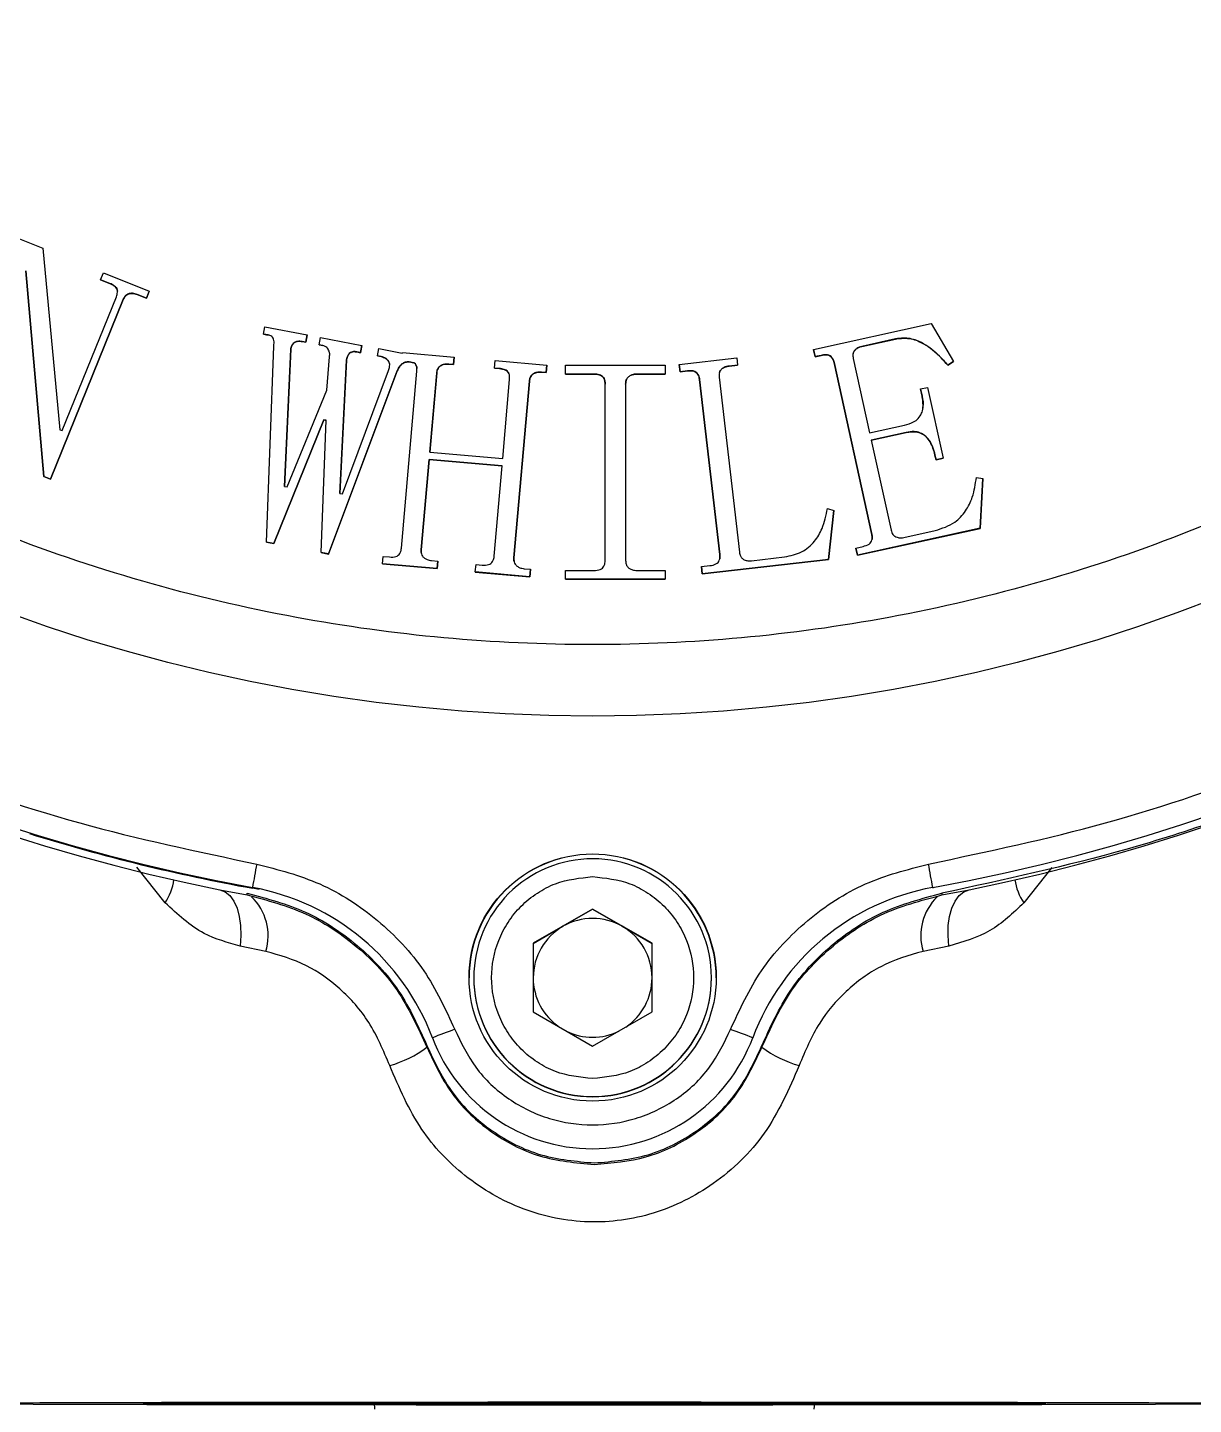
# Model space of a CAD drawing. Header units: millimetres. Extents: x 2371 to 4515, y 843 to 2359.
# Drawn here: x 3855.2 to 3904.3, y 1965 to 2023 of the extents above; entities that cross this region are included whole.
import ezdxf

# ---------------------------------------------------------------- set-up
doc = ezdxf.new("R2010")
doc.units = ezdxf.units.MM

msp = doc.modelspace()

# ---------------------------------------------------------------- linework, layer by layer
at = {"color": 7, "linetype": 'Continuous', "lineweight": 25}
for p, q in [((3854.454, 2014.242), (3855.85, 2013.678)), ((3855.85, 2013.678), (3856.575, 2006.046)), ((3855.893, 2004.081), (3855.132, 2012.734)), ((3855.132, 2012.732), (3855.893, 2004.079)), ((3858.285, 2012.356), (3858.403, 2012.645)), ((3858.403, 2012.645), (3860.329, 2011.867)), ((3858.671, 2012.202), (3858.285, 2012.356)), ((3858.285, 2012.356), (3858.285, 2012.354)), ((3858.285, 2012.354), (3858.671, 2012.2)), ((3858.671, 2012.202), (3858.671, 2012.2)), ((3860.329, 2011.867), (3860.212, 2011.578)), ((3860.212, 2011.576), (3860.329, 2011.865)), ((3860.329, 2011.867), (3860.329, 2011.865)), ((3859.237, 2011.524), (3856.182, 2003.963)), ((3856.182, 2003.961), (3859.237, 2011.522)), ((3856.671, 2006.007), (3858.948, 2011.642)), ((3859.237, 2011.524), (3859.237, 2011.522)), ((3860.212, 2011.578), (3859.826, 2011.734)), ((3859.826, 2011.734), (3859.826, 2011.732)), ((3859.826, 2011.732), (3860.212, 2011.576)), ((3860.212, 2011.578), (3860.212, 2011.576)), ((3865.136, 2010.068), (3865.196, 2010.374)), ((3865.196, 2010.374), (3866.983, 2010.034)), ((3888.282, 2009.422), (3893.238, 2010.512)), ((3893.238, 2010.512), (3894.171, 2008.913)), ((3865.34, 2010.03), (3865.136, 2010.068)), ((3865.136, 2010.068), (3865.136, 2010.066)), ((3865.136, 2010.066), (3865.34, 2010.028)), ((3865.265, 2001.313), (3865.569, 2009.562)), ((3865.34, 2010.03), (3865.34, 2010.028)), ((3866.923, 2009.727), (3866.769, 2009.756)), ((3866.769, 2009.756), (3866.769, 2009.754)), ((3866.769, 2009.754), (3866.923, 2009.725)), ((3866.983, 2010.034), (3866.923, 2009.727)), ((3866.923, 2009.725), (3866.983, 2010.031)), ((3866.923, 2009.727), (3866.923, 2009.725)), ((3866.983, 2010.034), (3866.983, 2010.031)), ((3867.484, 2009.619), (3867.544, 2009.926)), ((3867.638, 2009.59), (3867.484, 2009.619)), ((3867.484, 2009.619), (3867.484, 2009.617)), ((3867.484, 2009.617), (3867.638, 2009.588)), ((3867.544, 2009.926), (3869.279, 2009.594)), ((3867.638, 2009.59), (3867.638, 2009.588)), ((3869.279, 2009.594), (3869.22, 2009.288)), ((3869.22, 2009.286), (3869.279, 2009.592)), ((3869.279, 2009.594), (3869.279, 2009.592)), ((3891.738, 2009.863), (3890.322, 2009.551)), ((3890.322, 2009.549), (3891.738, 2009.861)), ((3890.322, 2009.551), (3890.322, 2009.549)), ((3891.738, 2009.863), (3891.738, 2009.861)), ((3866.284, 2009.427), (3866.03, 2003.655)), ((3866.03, 2003.655), (3866.284, 2009.425)), ((3866.284, 2009.427), (3866.284, 2009.425)), ((3867.808, 2007.706), (3867.917, 2009.115)), ((3868.632, 2008.978), (3868.357, 2003.368)), ((3868.357, 2003.368), (3868.632, 2008.976)), ((3868.632, 2008.978), (3868.632, 2008.976)), ((3869.22, 2009.288), (3869.068, 2009.319)), ((3869.068, 2009.319), (3869.068, 2009.317)), ((3869.068, 2009.317), (3869.22, 2009.286)), ((3869.22, 2009.288), (3869.22, 2009.286)), ((3869.934, 2009.153), (3869.994, 2009.459)), ((3870.088, 2009.122), (3869.934, 2009.153)), ((3869.934, 2009.153), (3869.934, 2009.151)), ((3869.934, 2009.151), (3870.088, 2009.12)), ((3869.994, 2009.459), (3870.98, 2009.271)), ((3870.088, 2009.122), (3870.088, 2009.12)), ((3870.98, 2009.271), (3870.982, 2009.292)), ((3870.982, 2009.292), (3873.166, 2009.101)), ((3873.166, 2009.101), (3873.139, 2008.789)), ((3873.139, 2008.787), (3873.166, 2009.099)), ((3873.166, 2009.101), (3873.166, 2009.099)), ((3874.856, 2008.639), (3874.883, 2008.951)), ((3874.883, 2008.951), (3877.067, 2008.76)), ((3882.631, 2008.794), (3885.053, 2009.073)), ((3885.053, 2009.073), (3885.089, 2008.765)), ((3888.349, 2009.118), (3888.282, 2009.422)), ((3888.282, 2009.422), (3888.282, 2009.42)), ((3888.282, 2009.42), (3888.349, 2009.115)), ((3888.601, 2009.173), (3888.349, 2009.118)), ((3888.349, 2009.115), (3888.601, 2009.171)), ((3888.349, 2009.118), (3888.349, 2009.115)), ((3888.601, 2009.173), (3888.601, 2009.171)), ((3889.956, 2009.046), (3890.645, 2005.912)), ((3870.767, 2008.517), (3867.869, 2000.816)), ((3867.869, 2000.814), (3870.767, 2008.515)), ((3868.459, 2003.349), (3870.401, 2008.535)), ((3870.767, 2008.517), (3870.767, 2008.515)), ((3870.945, 2001.066), (3871.594, 2008.504)), ((3871.466, 2008.86), (3871.262, 2008.899)), ((3871.262, 2008.899), (3871.262, 2008.897)), ((3871.262, 2008.897), (3871.466, 2008.858)), ((3871.468, 2008.872), (3871.466, 2008.86)), ((3871.466, 2008.858), (3871.468, 2008.87)), ((3871.466, 2008.858), (3871.466, 2008.86)), ((3871.468, 2008.872), (3871.468, 2008.87)), ((3872.427, 2008.433), (3872.136, 2005.104)), ((3872.136, 2005.104), (3872.427, 2008.43)), ((3872.427, 2008.433), (3872.427, 2008.43)), ((3873.139, 2008.789), (3872.931, 2008.806)), ((3872.931, 2008.806), (3872.931, 2008.804)), ((3872.931, 2008.804), (3873.139, 2008.787)), ((3873.139, 2008.789), (3873.139, 2008.787)), ((3875.064, 2008.621), (3874.856, 2008.639)), ((3874.856, 2008.639), (3874.856, 2008.637)), ((3874.856, 2008.637), (3875.064, 2008.619)), ((3875.064, 2008.621), (3875.064, 2008.619)), ((3877.04, 2008.448), (3876.832, 2008.465)), ((3876.832, 2008.465), (3876.832, 2008.463)), ((3876.832, 2008.463), (3877.04, 2008.446)), ((3877.067, 2008.76), (3877.04, 2008.448)), ((3877.04, 2008.446), (3877.067, 2008.758)), ((3877.04, 2008.446), (3877.04, 2008.448)), ((3877.067, 2008.76), (3877.067, 2008.758)), ((3877.851, 2008.385), (3877.851, 2008.755)), ((3877.851, 2008.755), (3882.043, 2008.755)), ((3879.047, 2008.385), (3877.851, 2008.385)), ((3877.851, 2008.385), (3877.851, 2008.383)), ((3877.851, 2008.383), (3879.047, 2008.383)), ((3879.047, 2008.385), (3879.047, 2008.383)), ((3882.043, 2008.385), (3880.846, 2008.385)), ((3880.846, 2008.385), (3880.846, 2008.383)), ((3880.846, 2008.383), (3882.043, 2008.383)), ((3882.043, 2008.755), (3882.043, 2008.385)), ((3882.043, 2008.385), (3882.043, 2008.383)), ((3882.668, 2008.485), (3882.631, 2008.794)), ((3882.631, 2008.794), (3882.631, 2008.792)), ((3882.631, 2008.792), (3882.668, 2008.483)), ((3882.976, 2008.52), (3882.668, 2008.485)), ((3882.668, 2008.483), (3882.976, 2008.518)), ((3882.668, 2008.485), (3882.668, 2008.483)), ((3882.976, 2008.52), (3882.976, 2008.518)), ((3885.089, 2008.765), (3884.729, 2008.724)), ((3884.729, 2008.722), (3885.089, 2008.763)), ((3884.729, 2008.722), (3884.729, 2008.724)), ((3885.089, 2008.765), (3885.089, 2008.763)), ((3890.736, 2001.639), (3889.147, 2008.869)), ((3889.147, 2008.867), (3889.147, 2008.869)), ((3889.147, 2008.867), (3890.736, 2001.637)), ((3894.171, 2008.913), (3893.941, 2008.757)), ((3893.941, 2008.755), (3894.171, 2008.911)), ((3893.941, 2008.757), (3893.941, 2008.755)), ((3894.171, 2008.913), (3894.171, 2008.911)), ((3875.204, 2004.834), (3875.495, 2008.163)), ((3876.328, 2008.092), (3875.678, 2000.654)), ((3875.678, 2000.652), (3876.328, 2008.089)), ((3876.328, 2008.092), (3876.328, 2008.089)), ((3879.515, 2000.541), (3879.515, 2007.969)), ((3880.378, 2007.969), (3880.378, 2000.541)), ((3884.34, 2000.793), (3883.488, 2008.162)), ((3883.488, 2008.162), (3883.488, 2008.16)), ((3883.488, 2008.16), (3884.34, 2000.791)), ((3884.313, 2008.258), (3885.164, 2000.89)), ((3892.784, 2007.759), (3893.086, 2007.827)), ((3893.086, 2007.827), (3893.741, 2004.845)), ((3866.132, 2003.636), (3867.808, 2007.706)), ((3892.849, 2007.457), (3892.784, 2007.759)), ((3892.784, 2007.759), (3892.784, 2007.757)), ((3892.784, 2007.757), (3892.849, 2007.455)), ((3892.849, 2007.457), (3892.849, 2007.455)), ((3867.677, 2006.46), (3865.571, 2001.255)), ((3865.571, 2001.253), (3867.677, 2006.458)), ((3867.563, 2000.874), (3867.779, 2006.441)), ((3867.779, 2006.441), (3867.677, 2006.46)), ((3867.677, 2006.46), (3867.677, 2006.458)), ((3867.677, 2006.458), (3867.779, 2006.439)), ((3890.645, 2005.912), (3892.111, 2006.236)), ((3856.575, 2006.046), (3856.671, 2006.007)), ((3892.177, 2005.931), (3890.711, 2005.608)), ((3890.711, 2005.606), (3892.177, 2005.929)), ((3890.711, 2005.608), (3891.545, 2001.817)), ((3892.177, 2005.931), (3892.177, 2005.929)), ((3872.136, 2005.104), (3875.204, 2004.834)), ((3893.439, 2004.777), (3893.394, 2004.98)), ((3893.394, 2004.98), (3893.394, 2004.978)), ((3893.394, 2004.978), (3893.439, 2004.775)), ((3872.109, 2004.792), (3871.777, 2000.995)), ((3871.777, 2000.993), (3872.109, 2004.79)), ((3875.177, 2004.522), (3872.109, 2004.792)), ((3872.109, 2004.792), (3872.109, 2004.79)), ((3872.109, 2004.79), (3875.177, 2004.52)), ((3874.846, 2000.725), (3875.177, 2004.522)), ((3893.741, 2004.845), (3893.439, 2004.777)), ((3893.439, 2004.775), (3893.741, 2004.843)), ((3893.439, 2004.777), (3893.439, 2004.775)), ((3893.741, 2004.845), (3893.741, 2004.843)), ((3856.182, 2003.963), (3855.893, 2004.081)), ((3855.893, 2004.081), (3855.893, 2004.079)), ((3855.893, 2004.079), (3856.182, 2003.961)), ((3856.182, 2003.963), (3856.182, 2003.961)), ((3895.138, 2004.038), (3895.413, 2003.993)), ((3895.413, 2003.993), (3895.29, 2001.898)), ((3895.29, 2001.895), (3895.413, 2003.991)), ((3895.413, 2003.993), (3895.413, 2003.991)), ((3866.03, 2003.655), (3866.132, 2003.636)), ((3868.357, 2003.368), (3868.459, 2003.349)), ((3888.869, 2002.728), (3889.138, 2002.652)), ((3889.138, 2002.652), (3888.907, 2000.591)), ((3888.907, 2000.589), (3889.138, 2002.65)), ((3889.138, 2002.652), (3889.138, 2002.65)), ((3895.29, 2001.898), (3890.133, 2000.763)), ((3890.133, 2000.761), (3895.29, 2001.895)), ((3890.736, 2001.639), (3890.736, 2001.637)), ((3892.088, 2001.512), (3893.402, 2001.801)), ((3895.29, 2001.898), (3895.29, 2001.895)), ((3865.571, 2001.255), (3865.265, 2001.313)), ((3865.265, 2001.313), (3865.265, 2001.311)), ((3865.265, 2001.311), (3865.571, 2001.253)), ((3865.571, 2001.255), (3865.571, 2001.253)), ((3867.869, 2000.816), (3867.563, 2000.874)), ((3867.563, 2000.874), (3867.563, 2000.872)), ((3867.563, 2000.872), (3867.869, 2000.814)), ((3871.777, 2000.995), (3871.777, 2000.993)), ((3890.065, 2001.067), (3890.368, 2001.135)), ((3890.133, 2000.763), (3890.065, 2001.067)), ((3890.065, 2001.067), (3890.065, 2001.065)), ((3890.065, 2001.065), (3890.133, 2000.761)), ((3867.869, 2000.816), (3867.869, 2000.814)), ((3870.152, 2000.403), (3870.18, 2000.716)), ((3872.44, 2000.203), (3870.152, 2000.403)), ((3870.152, 2000.403), (3870.152, 2000.401)), ((3870.152, 2000.401), (3872.44, 2000.201)), ((3870.18, 2000.716), (3870.441, 2000.692)), ((3872.209, 2000.536), (3872.469, 2000.515)), ((3872.469, 2000.515), (3872.44, 2000.203)), ((3872.44, 2000.201), (3872.469, 2000.513)), ((3872.469, 2000.515), (3872.469, 2000.513)), ((3874.052, 2000.061), (3874.081, 2000.373)), ((3874.081, 2000.373), (3874.341, 2000.351)), ((3875.678, 2000.654), (3875.678, 2000.652)), ((3883.564, 2000.287), (3883.924, 2000.327)), ((3883.6, 1999.977), (3883.564, 2000.287)), ((3883.564, 2000.287), (3883.564, 2000.285)), ((3883.564, 2000.285), (3883.6, 1999.975)), ((3888.907, 2000.591), (3883.6, 1999.977)), ((3883.6, 1999.975), (3888.907, 2000.589)), ((3884.34, 2000.793), (3884.34, 2000.791)), ((3885.677, 2000.532), (3887.068, 2000.691)), ((3888.907, 2000.591), (3888.907, 2000.589)), ((3890.133, 2000.763), (3890.133, 2000.761)), ((3872.44, 2000.203), (3872.44, 2000.201)), ((3876.341, 1999.86), (3874.052, 2000.061)), ((3874.052, 2000.061), (3874.052, 2000.058)), ((3874.052, 2000.058), (3876.341, 1999.858)), ((3876.11, 2000.195), (3876.37, 2000.172)), ((3876.37, 2000.172), (3876.341, 1999.86)), ((3876.341, 1999.858), (3876.37, 2000.17)), ((3876.341, 1999.86), (3876.341, 1999.858)), ((3876.37, 2000.172), (3876.37, 2000.17)), ((3877.851, 1999.755), (3877.851, 2000.125)), ((3877.851, 2000.125), (3879.047, 2000.125)), ((3882.043, 1999.755), (3877.851, 1999.755)), ((3877.851, 1999.755), (3877.851, 1999.753)), ((3877.851, 1999.753), (3882.043, 1999.753)), ((3880.846, 2000.125), (3882.043, 2000.125)), ((3882.043, 2000.125), (3882.043, 1999.755)), ((3882.043, 1999.755), (3882.043, 1999.753)), ((3883.6, 1999.977), (3883.6, 1999.975)), ((3860.999, 1986.142), (3859.808, 1987.638)), ((3898.317, 1987.632), (3897.13, 1986.142)), ((3863.3, 1986.692), (3864.447, 1986.472)), ((3864.447, 1986.472), (3864.447, 1986.544)), ((3864.675, 1986.752), (3864.675, 1986.786)), ((3893.3, 1986.786), (3893.3, 1986.752)), ((3893.682, 1986.471), (3894.829, 1986.692)), ((3893.682, 1986.544), (3893.682, 1986.471)), ((3878.988, 1985.88), (3876.488, 1984.437)), ((3877.738, 1985.152), (3878.988, 1985.874)), ((3881.488, 1984.437), (3878.988, 1985.88)), ((3878.988, 1985.874), (3878.988, 1985.88)), ((3878.988, 1985.874), (3880.238, 1985.152)), ((3876.488, 1984.43), (3877.738, 1985.152)), ((3880.238, 1985.152), (3881.488, 1984.43)), ((3865.239, 1984.096), (3864.154, 1984.324)), ((3876.488, 1984.437), (3876.488, 1981.55)), ((3881.488, 1981.55), (3881.488, 1984.437)), ((3893.975, 1984.323), (3892.89, 1984.096)), ((3873.988, 1982.992), (3873.988, 1982.981)), ((3883.988, 1982.981), (3883.988, 1982.992)), ((3876.488, 1981.55), (3878.988, 1980.107)), ((3878.988, 1980.107), (3881.488, 1981.55)), ((3872.017, 1980.132), (3872.017, 1980.065)), ((3872.247, 1980.464), (3872.247, 1980.43)), ((3885.728, 1980.43), (3885.728, 1980.464)), ((3886.112, 1980.065), (3886.112, 1980.132)), ((3869.796, 1965.104), (3869.814, 1964.841)), ((3888.315, 1964.84), (3888.333, 1965.104))]:
    msp.add_line(p, q, dxfattribs=at)
at = {"color": 7, "linetype": 'Continuous', "lineweight": 25, "flags": 128}
for points in [[(3863.3, 1986.692), (3863.522, 1986.606), (3863.72, 1986.445), (3863.89, 1986.213), (3864.025, 1985.919), (3864.122, 1985.571), (3864.176, 1985.181), (3864.187, 1984.76), (3864.154, 1984.324)], [(3893.975, 1984.323), (3893.942, 1984.76), (3893.953, 1985.18), (3894.008, 1985.571), (3894.104, 1985.918), (3894.239, 1986.213), (3894.409, 1986.444), (3894.608, 1986.606), (3894.829, 1986.692)]]:
    msp.add_lwpolyline(points, dxfattribs=at)
at = {"color": 7, "linetype": 'Continuous', "lineweight": 25}
for centre, radius in [((3878.988, 2065.497), 71.5), ((3878.988, 1982.998), 5.2)]:
    msp.add_circle(centre, radius, dxfattribs=at)
for centre, radius, start, end in [((3878.988, 2065.495), 80, 190.30617, 259.69396), ((3878.988, 2065.495), 80, 280.30604, 349.69383), ((3879.065, 2065.123), 80, 190.52799, 258.6349), ((3879.065, 2065.123), 80, 281.36448, 349.47139), ((3878.988, 2065.461), 80, 252.76849, 259.69392), ((3878.988, 1982.981), 5.2, 0.00011, 179.99974), ((4512.903, 1869.677), 658.722, 169.672162, 169.759325), ((3878.988, 1982.992), 5, 89.99962, 179.99978), ((3878.988, 1982.992), 5, 359.99991, 89.99976), ((3245.092, 1869.68), 658.702, 10.240673, 10.327838), ((3859.106, 1987.43), 2.29, 325.76645, 351.8077), ((3899.023, 1987.43), 2.29, 188.19168, 214.23293), ((3863.031, 1984.751), 2.303, 343.4735, 45.70276), ((3862.886, 1976.948), 10, 20.58678, 79.69395), ((3862.886, 1976.913), 10, 78.01772, 79.69392), ((3895.089, 1976.948), 10, 100.30605, 159.41322), ((3895.1, 1984.751), 2.305, 134.36929, 196.50795), ((3878.988, 1982.987), 2.5, 59.99975, 119.99962), ((3878.988, 1982.987), 2.5, 119.9996, 179.99966), ((3878.988, 1982.987), 2.5, 359.99971, 59.99978), ((3878.988, 1982.992), 5, 179.99994, 359.99975), ((3878.988, 1982.981), 5, 179.99994, 359.99975), ((3878.988, 1982.987), 2.5, 179.99971, 236.17979), ((3878.988, 1982.987), 2.5, 303.81959, 359.99967), ((3916.996, 1863.464), 125.266, 110.47237, 110.93011), ((3878.988, 1982.987), 2.5, 243.81973, 296.17964), ((3840.979, 1863.464), 125.265, 69.06989, 69.52763), ((3869.101, 1984.002), 4.899, 285.98985, 306.52729), ((3878.988, 1982.996), 7.2, 200.5868, 339.4132), ((3889.028, 1984.002), 4.899, 233.47211, 254.00953)]:
    msp.add_arc(centre, radius, start, end, dxfattribs=at)
for points, knots in [([(3947.488, 2065.504), (3947.433, 2063.415), (3947.323, 2059.237), (3946.413, 2052.898), (3944.927, 2046.546), (3942.753, 2040.18), (3939.922, 2033.957), (3936.409, 2027.934), (3932.254, 2022.242), (3927.511, 2016.981), (3922.25, 2012.237), (3916.558, 2008.083), (3910.535, 2004.569), (3904.312, 2001.738), (3897.946, 1999.567), (3891.594, 1998.071), (3885.255, 1997.194), (3878.988, 1996.909), (3872.721, 1997.194), (3866.382, 1998.071), (3860.029, 1999.567), (3853.664, 2001.738), (3847.44, 2004.569), (3841.418, 2008.083), (3835.726, 2012.237), (3830.464, 2016.981), (3825.721, 2022.242), (3821.567, 2027.934), (3818.053, 2033.957), (3815.222, 2040.18), (3813.048, 2046.545), (3811.562, 2052.898), (3810.652, 2059.237), (3810.543, 2063.415), (3810.488, 2065.504)], [0, 0, 0, 0, 0.029124, 0.058248, 0.08912, 0.119994, 0.151902, 0.184313, 0.217069, 0.25, 0.282931, 0.315687, 0.348098, 0.380006, 0.410878, 0.441752, 0.470875, 0.5, 0.529123, 0.558248, 0.58912, 0.619994, 0.651902, 0.684313, 0.717069, 0.75, 0.782931, 0.815687, 0.848098, 0.880006, 0.910878, 0.941752, 0.970875, 1, 1, 1, 1]), ([(3801.262, 2051.364), (3801.789, 2048.868), (3802.851, 2043.831), (3805.39, 2036.454), (3808.659, 2029.212), (3812.722, 2022.233), (3817.533, 2015.63), (3823.026, 2009.536), (3829.119, 2004.043), (3835.722, 1999.232), (3842.701, 1995.169), (3849.944, 1991.9), (3857.321, 1989.361), (3862.358, 1988.299), (3864.854, 1987.772)], [0, 0, 0, 0, 0.079959, 0.161371, 0.244142, 0.328893, 0.414217, 0.5, 0.585778, 0.671102, 0.755858, 0.838624, 0.920039, 1, 1, 1, 1]), ([(3893.121, 1987.772), (3895.617, 1988.299), (3900.655, 1989.361), (3908.032, 1991.9), (3915.274, 1995.169), (3922.253, 1999.232), (3928.856, 2004.043), (3934.949, 2009.536), (3940.442, 2015.629), (3945.254, 2022.232), (3949.316, 2029.211), (3952.586, 2036.453), (3955.124, 2043.83), (3956.187, 2048.868), (3956.713, 2051.364)], [0, 0, 0, 0, 0.079959, 0.161371, 0.244142, 0.328893, 0.414217, 0.5, 0.585778, 0.671102, 0.755858, 0.838624, 0.920039, 1, 1, 1, 1]), ([(3858.948, 2011.642), (3858.968, 2011.703), (3858.999, 2011.796), (3858.991, 2011.929), (3858.947, 2012.021), (3858.842, 2012.123), (3858.742, 2012.169), (3858.671, 2012.202)], [0, 0, 0, 0, 0.263647, 0.403144, 0.543417, 0.677144, 1, 1, 1, 1]), ([(3858.671, 2012.2), (3858.752, 2012.163), (3858.867, 2012.11), (3858.971, 2011.984), (3858.985, 2011.914), (3858.992, 2011.88)], [0, 0, 0, 0, 0.55917, 0.783276, 1, 1, 1, 1]), ([(3859.826, 2011.734), (3859.76, 2011.756), (3859.65, 2011.794), (3859.495, 2011.777), (3859.385, 2011.73), (3859.295, 2011.645), (3859.258, 2011.568), (3859.237, 2011.524)], [0, 0, 0, 0, 0.292493, 0.488495, 0.642099, 0.795375, 1, 1, 1, 1]), ([(3859.237, 2011.522), (3859.267, 2011.582), (3859.314, 2011.675), (3859.434, 2011.755), (3859.557, 2011.784), (3859.693, 2011.78), (3859.784, 2011.747), (3859.826, 2011.732)], [0, 0, 0, 0, 0.277567, 0.434289, 0.591034, 0.809151, 1, 1, 1, 1]), ([(3865.569, 2009.562), (3865.581, 2009.643), (3865.597, 2009.756), (3865.549, 2009.894), (3865.491, 2009.968), (3865.416, 2010.01), (3865.364, 2010.023), (3865.34, 2010.03)], [0, 0, 0, 0, 0.409045, 0.568709, 0.729731, 0.871998, 1, 1, 1, 1]), ([(3866.769, 2009.756), (3866.705, 2009.764), (3866.605, 2009.776), (3866.473, 2009.737), (3866.386, 2009.671), (3866.318, 2009.564), (3866.297, 2009.478), (3866.284, 2009.427)], [0, 0, 0, 0, 0.286948, 0.445283, 0.603611, 0.766841, 1, 1, 1, 1]), ([(3866.284, 2009.425), (3866.298, 2009.48), (3866.321, 2009.573), (3866.399, 2009.683), (3866.494, 2009.746), (3866.623, 2009.772), (3866.714, 2009.761), (3866.769, 2009.754)], [0, 0, 0, 0, 0.255208, 0.42331, 0.591938, 0.753059, 1, 1, 1, 1]), ([(3867.917, 2009.115), (3867.925, 2009.172), (3867.937, 2009.27), (3867.879, 2009.417), (3867.782, 2009.533), (3867.683, 2009.572), (3867.638, 2009.59)], [0, 0, 0, 0, 0.280717, 0.477013, 0.764436, 1, 1, 1, 1]), ([(3890.322, 2009.551), (3890.244, 2009.527), (3890.126, 2009.491), (3890.005, 2009.376), (3889.948, 2009.264), (3889.937, 2009.149), (3889.95, 2009.078), (3889.956, 2009.046)], [0, 0, 0, 0, 0.339866, 0.516986, 0.694619, 0.862206, 1, 1, 1, 1]), ([(3889.957, 2009.25), (3889.964, 2009.275), (3889.981, 2009.337), (3890.056, 2009.429), (3890.175, 2009.509), (3890.273, 2009.536), (3890.322, 2009.549)], [0, 0, 0, 0, 0.153617, 0.387639, 0.698766, 1, 1, 1, 1]), ([(3893.941, 2008.757), (3893.752, 2008.965), (3893.372, 2009.381), (3892.732, 2009.804), (3892.145, 2009.929), (3891.848, 2009.881), (3891.738, 2009.863)], [0, 0, 0, 0, 0.324948, 0.652823, 0.870839, 1, 1, 1, 1]), ([(3891.738, 2009.861), (3891.906, 2009.882), (3892.271, 2009.928), (3892.929, 2009.7), (3893.484, 2009.267), (3893.816, 2008.895), (3893.941, 2008.755)], [0, 0, 0, 0, 0.194478, 0.422538, 0.782169, 1, 1, 1, 1]), ([(3869.068, 2009.319), (3869.021, 2009.326), (3868.944, 2009.338), (3868.837, 2009.318), (3868.761, 2009.27), (3868.689, 2009.176), (3868.653, 2009.074), (3868.636, 2008.996), (3868.632, 2008.978)], [0, 0, 0, 0, 0.2197284, 0.3604368, 0.5019622, 0.6296085, 0.9109721, 1, 1, 1, 1]), ([(3868.632, 2008.976), (3868.652, 2009.056), (3868.678, 2009.167), (3868.772, 2009.279), (3868.853, 2009.32), (3868.954, 2009.334), (3869.025, 2009.323), (3869.068, 2009.317)], [0, 0, 0, 0, 0.3817203, 0.5244556, 0.6680241, 0.7975388, 1, 1, 1, 1]), ([(3870.401, 2008.535), (3870.421, 2008.593), (3870.454, 2008.688), (3870.447, 2008.828), (3870.4, 2008.935), (3870.319, 2009.025), (3870.213, 2009.092), (3870.129, 2009.112), (3870.088, 2009.122)], [0, 0, 0, 0, 0.234067, 0.380912, 0.528267, 0.670545, 0.840377, 1, 1, 1, 1]), ([(3870.088, 2009.12), (3870.158, 2009.1), (3870.27, 2009.068), (3870.385, 2008.954), (3870.439, 2008.862), (3870.441, 2008.805), (3870.442, 2008.792)], [0, 0, 0, 0, 0.411268, 0.667218, 0.924779, 1, 1, 1, 1]), ([(3888.601, 2009.171), (3888.69, 2009.188), (3888.815, 2009.211), (3888.973, 2009.161), (3889.062, 2009.081), (3889.119, 2008.978), (3889.138, 2008.901), (3889.147, 2008.867)], [0, 0, 0, 0, 0.369411, 0.518582, 0.668914, 0.853903, 1, 1, 1, 1]), ([(3889.147, 2008.869), (3889.131, 2008.926), (3889.106, 2009.018), (3889.025, 2009.123), (3888.927, 2009.184), (3888.779, 2009.207), (3888.67, 2009.186), (3888.601, 2009.173)], [0, 0, 0, 0, 0.243865, 0.391737, 0.541046, 0.710969, 1, 1, 1, 1]), ([(3871.262, 2008.899), (3871.205, 2008.898), (3871.099, 2008.896), (3870.953, 2008.812), (3870.84, 2008.682), (3870.791, 2008.573), (3870.767, 2008.517)], [0, 0, 0, 0, 0.246987, 0.468153, 0.728462, 1, 1, 1, 1]), ([(3870.767, 2008.515), (3870.801, 2008.591), (3870.856, 2008.716), (3871, 2008.84), (3871.134, 2008.901), (3871.224, 2008.898), (3871.262, 2008.897)], [0, 0, 0, 0, 0.365295, 0.600157, 0.833953, 1, 1, 1, 1]), ([(3871.594, 2008.504), (3871.597, 2008.549), (3871.601, 2008.639), (3871.566, 2008.759), (3871.514, 2008.836), (3871.478, 2008.864), (3871.468, 2008.872)], [0, 0, 0, 0, 0.3303013, 0.665596, 0.9062665, 1, 1, 1, 1]), ([(3871.468, 2008.87), (3871.492, 2008.847), (3871.546, 2008.797), (3871.588, 2008.706), (3871.589, 2008.643), (3871.589, 2008.622)], [0, 0, 0, 0, 0.343672, 0.771515, 1, 1, 1, 1]), ([(3872.931, 2008.806), (3872.862, 2008.808), (3872.746, 2008.812), (3872.603, 2008.752), (3872.511, 2008.675), (3872.448, 2008.567), (3872.434, 2008.482), (3872.427, 2008.433)], [0, 0, 0, 0, 0.290077, 0.48445, 0.638173, 0.79153, 1, 1, 1, 1]), ([(3872.427, 2008.43), (3872.435, 2008.483), (3872.45, 2008.575), (3872.522, 2008.687), (3872.631, 2008.767), (3872.774, 2008.812), (3872.881, 2008.807), (3872.931, 2008.804)], [0, 0, 0, 0, 0.224861, 0.386581, 0.549015, 0.787195, 1, 1, 1, 1]), ([(3875.495, 2008.163), (3875.498, 2008.221), (3875.502, 2008.317), (3875.456, 2008.438), (3875.393, 2008.52), (3875.278, 2008.586), (3875.163, 2008.61), (3875.08, 2008.619), (3875.064, 2008.621)], [0, 0, 0, 0, 0.237356, 0.392761, 0.524029, 0.65536, 0.93072, 1, 1, 1, 1]), ([(3875.064, 2008.619), (3875.156, 2008.608), (3875.284, 2008.592), (3875.417, 2008.494), (3875.466, 2008.418), (3875.477, 2008.366), (3875.48, 2008.35)], [0, 0, 0, 0, 0.508362, 0.70662, 0.904854, 1, 1, 1, 1]), ([(3876.832, 2008.465), (3876.763, 2008.467), (3876.647, 2008.471), (3876.504, 2008.411), (3876.412, 2008.334), (3876.349, 2008.226), (3876.335, 2008.141), (3876.328, 2008.092)], [0, 0, 0, 0, 0.290077, 0.48445, 0.638173, 0.79153, 1, 1, 1, 1]), ([(3876.328, 2008.089), (3876.336, 2008.142), (3876.351, 2008.234), (3876.423, 2008.346), (3876.532, 2008.426), (3876.675, 2008.471), (3876.782, 2008.466), (3876.832, 2008.463)], [0, 0, 0, 0, 0.224861, 0.386581, 0.549015, 0.787195, 1, 1, 1, 1]), ([(3879.515, 2007.969), (3879.512, 2008.03), (3879.508, 2008.127), (3879.448, 2008.249), (3879.37, 2008.322), (3879.234, 2008.379), (3879.123, 2008.383), (3879.047, 2008.385)], [0, 0, 0, 0, 0.250411, 0.398556, 0.54744, 0.686236, 1, 1, 1, 1]), ([(3879.047, 2008.383), (3879.121, 2008.381), (3879.232, 2008.377), (3879.37, 2008.321), (3879.449, 2008.245), (3879.503, 2008.134), (3879.514, 2008.038), (3879.515, 2007.977), (3879.515, 2007.967)], [0, 0, 0, 0, 0.3046765, 0.4550368, 0.6065485, 0.7453901, 0.9603697, 1, 1, 1, 1]), ([(3880.846, 2008.385), (3880.776, 2008.381), (3880.66, 2008.373), (3880.522, 2008.301), (3880.437, 2008.214), (3880.385, 2008.102), (3880.381, 2008.017), (3880.378, 2007.969)], [0, 0, 0, 0, 0.294404, 0.487725, 0.643608, 0.799347, 1, 1, 1, 1]), ([(3880.378, 2007.967), (3880.381, 2008.02), (3880.387, 2008.112), (3880.449, 2008.23), (3880.548, 2008.317), (3880.685, 2008.376), (3880.792, 2008.381), (3880.846, 2008.383)], [0, 0, 0, 0, 0.222894, 0.384836, 0.547319, 0.773072, 1, 1, 1, 1]), ([(3883.488, 2008.162), (3883.475, 2008.23), (3883.456, 2008.331), (3883.374, 2008.444), (3883.279, 2008.506), (3883.141, 2008.533), (3883.037, 2008.525), (3882.976, 2008.52)], [0, 0, 0, 0, 0.2826647, 0.4248628, 0.5676053, 0.7445144, 1, 1, 1, 1]), ([(3882.976, 2008.518), (3883.054, 2008.524), (3883.166, 2008.533), (3883.31, 2008.489), (3883.398, 2008.418), (3883.463, 2008.305), (3883.479, 2008.212), (3883.488, 2008.16)], [0, 0, 0, 0, 0.3210751, 0.4658967, 0.6115923, 0.7798131, 1, 1, 1, 1]), ([(3884.729, 2008.724), (3884.656, 2008.71), (3884.543, 2008.688), (3884.414, 2008.599), (3884.339, 2008.504), (3884.305, 2008.384), (3884.31, 2008.302), (3884.313, 2008.258)], [0, 0, 0, 0, 0.311431, 0.483158, 0.654996, 0.813001, 1, 1, 1, 1]), ([(3884.328, 2008.446), (3884.34, 2008.479), (3884.369, 2008.555), (3884.482, 2008.653), (3884.612, 2008.706), (3884.702, 2008.719), (3884.729, 2008.722)], [0, 0, 0, 0, 0.200139, 0.468383, 0.843354, 1, 1, 1, 1]), ([(3892.111, 2006.236), (3892.243, 2006.271), (3892.455, 2006.329), (3892.705, 2006.511), (3892.84, 2006.723), (3892.908, 2007.021), (3892.886, 2007.268), (3892.854, 2007.431), (3892.849, 2007.457)], [0, 0, 0, 0, 0.246726, 0.399887, 0.554031, 0.695763, 0.951068, 1, 1, 1, 1]), ([(3892.849, 2007.455), (3892.883, 2007.302), (3892.921, 2007.131), (3892.882, 2006.964), (3892.878, 2006.946)], [0, 0, 0, 0, 0.889779, 1, 1, 1, 1]), ([(3892.177, 2005.929), (3892.339, 2005.953), (3892.588, 2005.988), (3892.903, 2005.858), (3893.13, 2005.647), (3893.301, 2005.343), (3893.364, 2005.094), (3893.394, 2004.978)], [0, 0, 0, 0, 0.2732649, 0.4182085, 0.5628225, 0.7952579, 1, 1, 1, 1]), ([(3893.394, 2004.98), (3893.341, 2005.171), (3893.261, 2005.456), (3893.019, 2005.772), (3892.779, 2005.926), (3892.483, 2005.982), (3892.289, 2005.95), (3892.177, 2005.931)], [0, 0, 0, 0, 0.333895, 0.499037, 0.66578, 0.808284, 1, 1, 1, 1]), ([(3893.402, 2001.801), (3893.692, 2001.895), (3894.193, 2002.057), (3894.709, 2002.609), (3895.02, 2003.262), (3895.095, 2003.757), (3895.138, 2004.038)], [0, 0, 0, 0, 0.295552, 0.509146, 0.721996, 1, 1, 1, 1]), ([(3887.068, 2000.691), (3887.315, 2000.745), (3887.791, 2000.847), (3888.339, 2001.308), (3888.708, 2001.951), (3888.81, 2002.442), (3888.869, 2002.728)], [0, 0, 0, 0, 0.254501, 0.491089, 0.704746, 1, 1, 1, 1]), ([(3890.368, 2001.135), (3890.458, 2001.158), (3890.583, 2001.19), (3890.705, 2001.305), (3890.753, 2001.421), (3890.756, 2001.537), (3890.741, 2001.613), (3890.736, 2001.639)], [0, 0, 0, 0, 0.37884, 0.527566, 0.676229, 0.889817, 1, 1, 1, 1]), ([(3890.736, 2001.637), (3890.752, 2001.564), (3890.768, 2001.491), (3890.745, 2001.423), (3890.745, 2001.422)], [0, 0, 0, 0, 0.9942063, 1, 1, 1, 1]), ([(3891.545, 2001.817), (3891.564, 2001.755), (3891.595, 2001.658), (3891.695, 2001.558), (3891.814, 2001.506), (3891.95, 2001.487), (3892.046, 2001.505), (3892.088, 2001.512)], [0, 0, 0, 0, 0.271137, 0.427796, 0.584166, 0.818016, 1, 1, 1, 1]), ([(3870.441, 2000.692), (3870.533, 2000.687), (3870.662, 2000.68), (3870.812, 2000.754), (3870.888, 2000.844), (3870.931, 2000.952), (3870.941, 2001.031), (3870.945, 2001.066)], [0, 0, 0, 0, 0.375821, 0.523807, 0.672057, 0.853203, 1, 1, 1, 1]), ([(3871.796, 2000.811), (3871.789, 2000.835), (3871.772, 2000.894), (3871.775, 2000.956), (3871.777, 2000.993)], [0, 0, 0, 0, 0.41224, 1, 1, 1, 1]), ([(3871.777, 2000.995), (3871.776, 2000.938), (3871.773, 2000.843), (3871.829, 2000.721), (3871.911, 2000.636), (3872.039, 2000.565), (3872.145, 2000.547), (3872.209, 2000.536)], [0, 0, 0, 0, 0.238138, 0.394231, 0.549692, 0.728395, 1, 1, 1, 1]), ([(3885.164, 2000.89), (3885.174, 2000.837), (3885.191, 2000.745), (3885.268, 2000.636), (3885.378, 2000.561), (3885.52, 2000.521), (3885.626, 2000.528), (3885.677, 2000.532)], [0, 0, 0, 0, 0.226887, 0.389122, 0.551824, 0.783972, 1, 1, 1, 1]), ([(3874.341, 2000.351), (3874.434, 2000.346), (3874.563, 2000.339), (3874.713, 2000.413), (3874.788, 2000.503), (3874.832, 2000.611), (3874.842, 2000.69), (3874.846, 2000.725)], [0, 0, 0, 0, 0.3758207, 0.5238074, 0.6720575, 0.8532035, 1, 1, 1, 1]), ([(3875.697, 2000.47), (3875.69, 2000.494), (3875.672, 2000.553), (3875.676, 2000.615), (3875.678, 2000.652)], [0, 0, 0, 0, 0.41224, 1, 1, 1, 1]), ([(3875.678, 2000.654), (3875.677, 2000.597), (3875.674, 2000.502), (3875.73, 2000.38), (3875.812, 2000.295), (3875.94, 2000.224), (3876.046, 2000.206), (3876.11, 2000.195)], [0, 0, 0, 0, 0.238138, 0.394231, 0.549692, 0.728395, 1, 1, 1, 1]), ([(3879.047, 2000.125), (3879.136, 2000.129), (3879.261, 2000.134), (3879.403, 2000.212), (3879.476, 2000.305), (3879.512, 2000.42), (3879.514, 2000.503), (3879.515, 2000.541)], [0, 0, 0, 0, 0.3640306, 0.510061, 0.6558643, 0.8438409, 1, 1, 1, 1]), ([(3880.378, 2000.541), (3880.381, 2000.491), (3880.387, 2000.402), (3880.444, 2000.284), (3880.54, 2000.196), (3880.678, 2000.137), (3880.786, 2000.129), (3880.846, 2000.125)], [0, 0, 0, 0, 0.210223, 0.375759, 0.542534, 0.746796, 1, 1, 1, 1]), ([(3883.924, 2000.327), (3884.012, 2000.342), (3884.137, 2000.361), (3884.27, 2000.457), (3884.328, 2000.559), (3884.351, 2000.676), (3884.343, 2000.756), (3884.34, 2000.793)], [0, 0, 0, 0, 0.36734, 0.515297, 0.663697, 0.845087, 1, 1, 1, 1]), ([(3884.34, 2000.791), (3884.347, 2000.732), (3884.356, 2000.664), (3884.333, 2000.603), (3884.33, 2000.596)], [0, 0, 0, 0, 0.88537, 1, 1, 1, 1]), ([(3864.854, 1987.772), (3865.757, 1987.539), (3867.594, 1987.064), (3870.007, 1985.479), (3871.998, 1983.387), (3872.793, 1981.664), (3873.184, 1980.818)], [0, 0, 0, 0, 0.245796, 0.5, 0.754204, 1, 1, 1, 1]), ([(3884.792, 1980.818), (3885.183, 1981.664), (3885.978, 1983.387), (3887.968, 1985.479), (3890.381, 1987.064), (3892.218, 1987.539), (3893.121, 1987.772)], [0, 0, 0, 0, 0.245796, 0.5, 0.754204, 1, 1, 1, 1]), ([(3878.988, 1978.743), (3878.453, 1978.8), (3877.631, 1978.888), (3876.641, 1979.418), (3875.961, 1979.966), (3875.409, 1980.647), (3874.896, 1981.636), (3874.635, 1982.993), (3874.896, 1984.351), (3875.409, 1985.34), (3875.961, 1986.021), (3876.641, 1986.569), (3877.631, 1987.099), (3878.453, 1987.187), (3878.988, 1987.243)], [0, 0, 0, 0, 0.119728, 0.18418, 0.25, 0.31582, 0.380272, 0.5, 0.619728, 0.68418, 0.75, 0.81582, 0.880272, 1, 1, 1, 1]), ([(3878.988, 1987.243), (3879.522, 1987.187), (3880.345, 1987.099), (3881.334, 1986.569), (3882.014, 1986.021), (3882.566, 1985.34), (3883.08, 1984.35), (3883.34, 1982.993), (3883.08, 1981.636), (3882.566, 1980.647), (3882.014, 1979.966), (3881.334, 1979.417), (3880.345, 1978.888), (3879.522, 1978.8), (3878.988, 1978.743)], [0, 0, 0, 0, 0.119728, 0.18418, 0.25, 0.31582, 0.380272, 0.5, 0.619728, 0.68418, 0.75, 0.81582, 0.880272, 1, 1, 1, 1]), ([(3864.447, 1986.472), (3865.289, 1986.251), (3866.889, 1985.833), (3869.057, 1984.418), (3870.889, 1982.535), (3871.636, 1980.899), (3872.017, 1980.065)], [0, 0, 0, 0, 0.260999, 0.496368, 0.743003, 1, 1, 1, 1]), ([(3886.112, 1980.065), (3886.474, 1980.863), (3887.182, 1982.43), (3888.951, 1984.317), (3891.134, 1985.796), (3892.805, 1986.239), (3893.682, 1986.471)], [0, 0, 0, 0, 0.2456313, 0.4818963, 0.7279559, 1, 1, 1, 1]), ([(3864.154, 1984.324), (3863.634, 1984.466), (3862.446, 1984.791), (3861.52, 1985.656), (3860.999, 1986.142)], [0, 0, 0, 0, 0.437173, 1, 1, 1, 1]), ([(3897.13, 1986.142), (3896.678, 1985.708), (3895.763, 1984.831), (3894.576, 1984.494), (3893.975, 1984.323)], [0, 0, 0, 0, 0.494118, 1, 1, 1, 1]), ([(3870.45, 1979.292), (3870.187, 1979.92), (3869.678, 1981.135), (3868.414, 1982.554), (3866.917, 1983.62), (3865.818, 1983.932), (3865.239, 1984.096)], [0, 0, 0, 0, 0.2620246, 0.5070925, 0.7405708, 1, 1, 1, 1]), ([(3892.89, 1984.096), (3892.287, 1983.922), (3891.14, 1983.591), (3889.644, 1982.488), (3888.421, 1981.073), (3887.936, 1979.909), (3887.679, 1979.292)], [0, 0, 0, 0, 0.270328, 0.514495, 0.742852, 1, 1, 1, 1]), ([(3873.184, 1980.818), (3873.448, 1980.264), (3873.989, 1979.13), (3875.407, 1977.821), (3877.123, 1976.983), (3878.988, 1976.707), (3880.852, 1976.983), (3882.568, 1977.821), (3883.986, 1979.13), (3884.528, 1980.264), (3884.792, 1980.818)], [0, 0, 0, 0, 0.122089, 0.25, 0.377911, 0.5, 0.622089, 0.75, 0.877911, 1, 1, 1, 1]), ([(3872.017, 1980.065), (3872.351, 1979.354), (3872.997, 1977.982), (3874.676, 1976.43), (3876.714, 1975.347), (3878.28, 1975.204), (3879.065, 1975.133)], [0, 0, 0, 0, 0.255455, 0.493273, 0.746374, 1, 1, 1, 1]), ([(3879.065, 1975.133), (3879.8, 1975.195), (3881.289, 1975.323), (3883.331, 1976.341), (3885.083, 1977.894), (3885.765, 1979.333), (3886.112, 1980.065)], [0, 0, 0, 0, 0.237991, 0.481878, 0.736729, 1, 1, 1, 1]), ([(3887.679, 1979.292), (3887.248, 1978.303), (3886.411, 1976.384), (3884.204, 1974.25), (3881.62, 1972.949), (3878.794, 1972.561), (3875.996, 1973.126), (3873.58, 1974.536), (3871.597, 1976.611), (3870.848, 1978.364), (3870.45, 1979.292)], [0, 0, 0, 0, 0.139027, 0.269753, 0.391978, 0.510299, 0.631683, 0.754163, 0.869761, 1, 1, 1, 1])]:
    msp.add_open_spline(points, degree=3, knots=knots, dxfattribs=at)
for points in [[(3957.718, 2050.579), (3957.153, 2047.964), (3956.024, 2042.735), (3953.345, 2035.155), (3949.976, 2027.867), (3945.88, 2020.957), (3941.116, 2014.49), (3935.728, 2008.533), (3929.771, 2003.145), (3923.305, 1998.382), (3916.394, 1994.286), (3909.106, 1990.917), (3901.527, 1988.238), (3896.297, 1987.109), (3893.682, 1986.544)], [(3864.447, 1986.544), (3865.286, 1986.322), (3866.964, 1985.878), (3869.147, 1984.418), (3870.946, 1982.506), (3871.66, 1980.923), (3872.017, 1980.132)], [(3886.112, 1980.132), (3886.469, 1980.923), (3887.183, 1982.506), (3888.982, 1984.418), (3891.165, 1985.878), (3892.843, 1986.322), (3893.682, 1986.544)], [(3872.017, 1980.132), (3872.342, 1979.437), (3872.991, 1978.047), (3874.703, 1976.469), (3876.772, 1975.4), (3878.3, 1975.265), (3879.065, 1975.197)], [(3879.065, 1975.197), (3879.829, 1975.265), (3881.357, 1975.4), (3883.426, 1976.469), (3885.138, 1978.047), (3885.787, 1979.437), (3886.112, 1980.132)], [(3905.318, 1965.082), (3904.896, 1965.085), (3904.054, 1965.092), (3901.9, 1965.1), (3899.164, 1965.108), (3895.856, 1965.114), (3892.085, 1965.12), (3887.951, 1965.124), (3883.57, 1965.126), (3879.064, 1965.127), (3874.559, 1965.126), (3870.178, 1965.124), (3866.044, 1965.12), (3862.273, 1965.115), (3858.965, 1965.108), (3856.229, 1965.1), (3854.075, 1965.092), (3853.233, 1965.086), (3852.811, 1965.083)], [(3905.318, 1965.055), (3904.896, 1965.052), (3904.054, 1965.046), (3901.9, 1965.038), (3899.164, 1965.03), (3895.856, 1965.023), (3892.085, 1965.018), (3887.951, 1965.014), (3883.57, 1965.012), (3879.064, 1965.011), (3874.559, 1965.012), (3870.178, 1965.014), (3866.044, 1965.018), (3862.273, 1965.023), (3858.965, 1965.03), (3856.229, 1965.038), (3854.075, 1965.046), (3853.233, 1965.052), (3852.811, 1965.056)], [(3860.064, 1965.069), (3860.135, 1965.072), (3860.277, 1965.077), (3861.406, 1965.085), (3863.162, 1965.092), (3865.543, 1965.098), (3868.44, 1965.103), (3871.747, 1965.107), (3875.334, 1965.109), (3879.064, 1965.11), (3882.795, 1965.109), (3886.382, 1965.107), (3889.689, 1965.103), (3892.585, 1965.098), (3894.967, 1965.092), (3896.723, 1965.084), (3897.852, 1965.077), (3897.994, 1965.071), (3898.064, 1965.069)], [(3898.064, 1965.069), (3897.994, 1965.066), (3897.852, 1965.061), (3896.723, 1965.053), (3894.967, 1965.046), (3892.585, 1965.04), (3889.689, 1965.035), (3886.382, 1965.031), (3882.795, 1965.029), (3879.064, 1965.028), (3875.334, 1965.029), (3871.747, 1965.031), (3868.44, 1965.035), (3865.543, 1965.04), (3863.162, 1965.046), (3861.406, 1965.053), (3860.277, 1965.061), (3860.135, 1965.066), (3860.064, 1965.069)]]:
    msp.add_open_spline(points, degree=3, dxfattribs=at)

doc.saveas('drawing.dxf')
